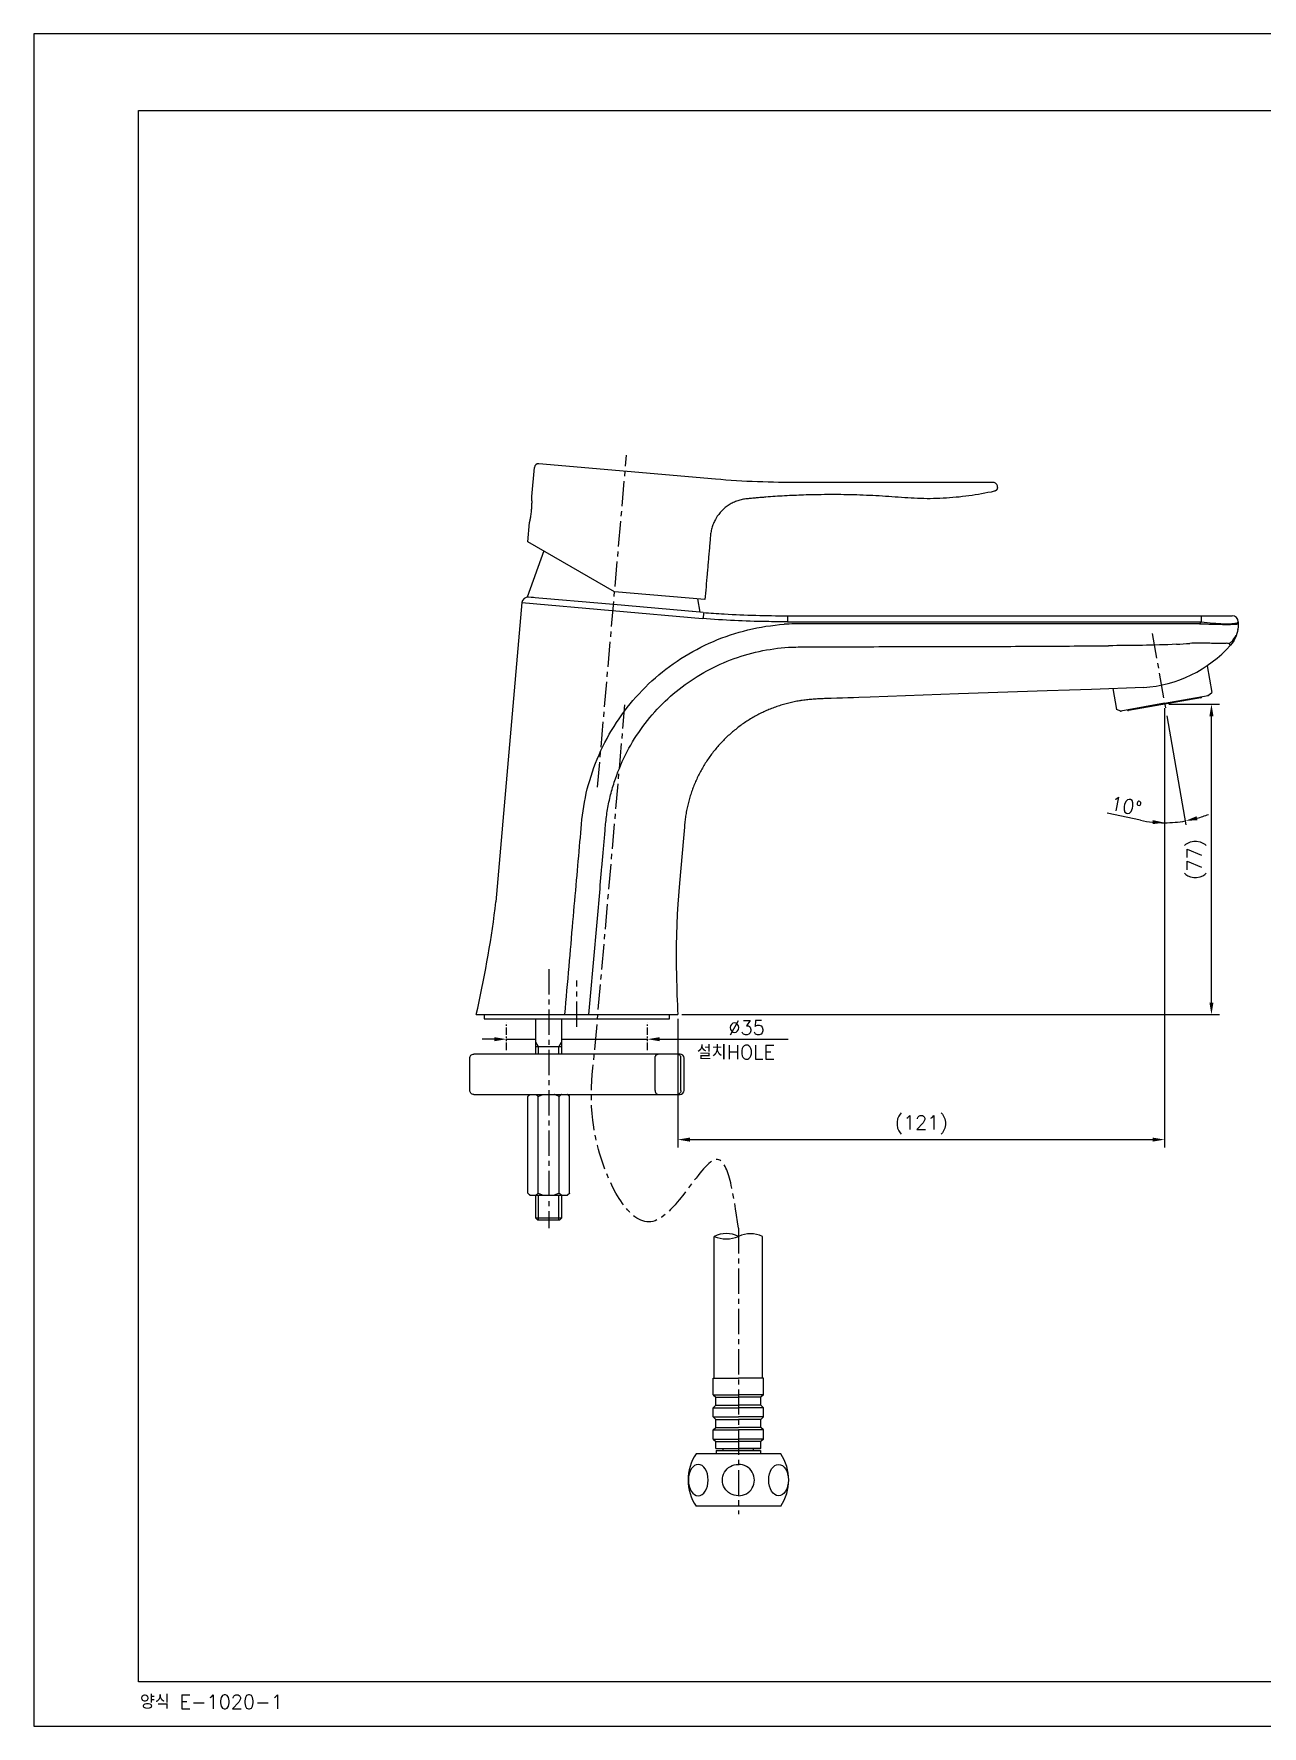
# Model space of a CAD drawing. Extents: x 22506 to 23100, y -2855 to -2435.
# Drawn here: x 22505.7 to 22810.5, y -2854.6 to -2434.6 of the extents above; entities that cross this region are included whole.
import ezdxf

# ---------------------------------------------------------------- set-up
doc = ezdxf.new("R2010")
doc.units = 0
doc.header["$LTSCALE"] = 5
doc.header["$MEASUREMENT"] = 0
doc.linetypes.add('CENTER', pattern=[2, 1.25, -0.25, 0.25, -0.25])
doc.linetypes.add('PHANTOM', pattern=[2.5, 1.25, -0.25, 0.25, -0.25, 0.25, -0.25])
doc.layers.get('0').update_dxf_attribs({"color": 2, "linetype": 'CONTINUOUS'})
doc.layers.get('Defpoints').update_dxf_attribs({"linetype": 'CONTINUOUS'})
for name, color, linetype in [('08_ALL_FEATURES', 7, 'CONTINUOUS'), ('CENTER', 1, 'CENTER'), ('CL', 1, 'CENTER'), ('D', 2, 'CONTINUOUS'), ('DWG', 7, 'CONTINUOUS'), ('PH', 3, 'PHANTOM'), ('TXT', 4, 'CONTINUOUS'), ('W', 7, 'CONTINUOUS')]:
    doc.layers.add(name, color=color, linetype=linetype)
doc.styles.add('GHS', font='romans', dxfattribs={"bigfont": 'ghs'})

msp = doc.modelspace()

# ---------------------------------------------------------------- linework, layer by layer
at = {"color": 7, "linetype": 'Continuous'}
for p, q in [((22636.62, -2678.97), (22636.62, -2687.77)), ((22633.46, -2687.77), (22614.9, -2687.77)), ((22666.05, -2687.77), (22633.46, -2687.77)), ((22613.86, -2696.77), (22613.86, -2688.77)), ((22667.05, -2696.77), (22667.05, -2688.77)), ((22614.9, -2697.77), (22633.46, -2697.77)), ((22633.46, -2697.77), (22666.05, -2697.77)), ((22636.62, -2722.77), (22636.62, -2728.47))]:
    msp.add_line(p, q, dxfattribs=at)
at = {"linetype": 'Continuous'}
msp.add_lwpolyline([(22505.72, -2854.55), (23099.72, -2854.55), (23099.72, -2434.55), (22505.72, -2434.55)], close=True, dxfattribs=at)
at = {"color": 7, "linetype": 'Continuous'}
for centre, start, end in [((22666.05, -2688.77), 0, 90), ((22666.05, -2696.77), 270, 0)]:
    msp.add_arc(centre, 1, start, end, dxfattribs=at)
at = {"color": 2, "linetype": 'Continuous'}
for centre, radius, start, end in [((22677.53, -2739.36), 7.04, 64.7743, 115.2257), ((22677.53, -2726.37), 7.27, 245.6201, 294.3799), ((22683.53, -2739.59), 7.25, 65.5583, 114.4417)]:
    msp.add_arc(centre, radius, start, end, dxfattribs=at)
at = {"color": 7, "linetype": 'Continuous'}
for points, knots in [([(22613.86, -2688.77), (22613.86, -2688.64), (22613.92, -2688.37), (22614.16, -2688.04), (22614.5, -2687.82), (22614.77, -2687.77), (22614.9, -2687.77)], [0, 0, 0, 0, 0.249892, 0.49984, 0.749881, 1, 1, 1, 1]), ([(22614.9, -2697.77), (22614.77, -2697.77), (22614.5, -2697.72), (22614.16, -2697.5), (22613.92, -2697.17), (22613.86, -2696.9), (22613.86, -2696.77)], [0, 0, 0, 0, 0.250116, 0.500154, 0.750104, 1, 1, 1, 1])]:
    msp.add_open_spline(points, degree=3, knots=knots, dxfattribs=at)
at = {"layer": '08_ALL_FEATURES', "color": 7, "linetype": 'Continuous'}
for p, q in [((22626.82, -2575.72), (22620.32, -2649.96)), ((22626.82, -2575.72), (22671.66, -2579.64)), ((22692.68, -2580.47), (22795.33, -2580.47)), ((22795.33, -2580.47), (22794.93, -2580.97)), ((22795.33, -2578.97), (22795.33, -2580.47)), ((22659.84, -2696.77), (22659.84, -2688.77)), ((22666.26, -2696.77), (22666.26, -2688.77))]:
    msp.add_line(p, q, dxfattribs=at)
at = {"layer": '08_ALL_FEATURES', "color": 6, "linetype": 'Continuous'}
msp.add_line((22804.44, -2582.45), (22804.45, -2582.39), dxfattribs=at)
at = {"layer": '08_ALL_FEATURES', "color": 7, "linetype": 'Continuous'}
for points in [[(22781.1, -2596.79), (22768.13, -2597.24), (22762.64, -2597.43), (22757.15, -2597.63), (22735.17, -2598.39), (22713.19, -2599.16), (22710.45, -2599.26), (22709.07, -2599.31), (22707.7, -2599.36), (22706.33, -2599.4), (22704.95, -2599.44), (22703.58, -2599.49), (22702.89, -2599.51), (22702.21, -2599.53), (22701.86, -2599.54), (22701.52, -2599.56), (22701.18, -2599.57), (22700.83, -2599.59), (22700.49, -2599.61), (22700.15, -2599.63), (22699.8, -2599.65), (22699.46, -2599.67), (22699.12, -2599.7), (22698.78, -2599.72), (22698.43, -2599.75), (22698.09, -2599.78), (22697.75, -2599.82), (22697.41, -2599.85), (22697.07, -2599.89), (22696.73, -2599.93), (22696.39, -2599.98), (22696.22, -2600.01), (22696.05, -2600.03), (22695.88, -2600.06), (22695.71, -2600.09), (22695.37, -2600.14), (22695.03, -2600.21), (22694.69, -2600.27), (22694.36, -2600.34), (22694.02, -2600.41), (22693.68, -2600.49), (22693.35, -2600.56), (22693.02, -2600.65), (22692.68, -2600.73), (22692.35, -2600.82), (22692.02, -2600.91), (22691.69, -2601), (22691.36, -2601.1), (22691.03, -2601.2), (22690.7, -2601.31), (22690.37, -2601.41), (22690.05, -2601.52), (22689.72, -2601.64), (22689.4, -2601.75), (22689.08, -2601.87), (22688.76, -2602), (22688.44, -2602.12), (22688.12, -2602.25), (22687.8, -2602.39), (22687.49, -2602.52), (22687.17, -2602.66), (22686.86, -2602.81), (22686.55, -2602.95), (22686.24, -2603.1), (22685.93, -2603.26), (22685.63, -2603.41), (22685.32, -2603.57), (22685.02, -2603.73), (22684.71, -2603.9), (22684.41, -2604.07), (22684.11, -2604.24), (22683.82, -2604.41), (22683.52, -2604.59), (22683.23, -2604.77), (22682.94, -2604.95), (22682.65, -2605.14), (22682.36, -2605.33), (22682.07, -2605.52), (22681.79, -2605.71), (22681.5, -2605.91), (22681.22, -2606.11), (22680.94, -2606.31), (22680.67, -2606.52), (22680.39, -2606.73), (22680.12, -2606.94), (22679.85, -2607.16), (22679.58, -2607.37), (22679.32, -2607.59), (22679.05, -2607.81), (22678.79, -2608.04), (22678.53, -2608.27), (22678.28, -2608.49), (22678.02, -2608.73), (22677.77, -2608.96), (22677.52, -2609.2), (22677.28, -2609.44), (22677.03, -2609.68), (22676.79, -2609.93), (22676.55, -2610.17), (22676.31, -2610.42), (22676.08, -2610.67), (22675.85, -2610.93), (22675.62, -2611.18), (22675.39, -2611.44), (22675.17, -2611.7), (22674.95, -2611.97), (22674.73, -2612.23), (22674.51, -2612.5), (22674.3, -2612.77), (22674.09, -2613.04), (22673.88, -2613.32), (22673.68, -2613.59), (22673.48, -2613.87), (22673.28, -2614.15), (22673.08, -2614.43), (22672.89, -2614.72), (22672.7, -2615), (22672.51, -2615.29), (22672.32, -2615.58), (22672.14, -2615.87), (22671.96, -2616.16), (22671.78, -2616.46), (22671.61, -2616.76), (22671.44, -2617.06), (22671.27, -2617.36), (22671.11, -2617.66), (22670.95, -2617.96), (22670.79, -2618.27), (22670.63, -2618.57), (22670.48, -2618.88), (22670.33, -2619.19), (22670.19, -2619.5), (22670.05, -2619.82), (22669.91, -2620.13), (22669.77, -2620.45), (22669.64, -2620.76), (22669.51, -2621.08), (22669.38, -2621.4), (22669.26, -2621.72), (22669.14, -2622.04), (22669.02, -2622.37), (22668.91, -2622.69), (22668.8, -2623.02), (22668.69, -2623.34), (22668.58, -2623.67), (22668.48, -2624), (22668.39, -2624.33), (22668.29, -2624.66), (22668.2, -2624.99), (22668.11, -2625.33), (22668.03, -2625.66), (22667.95, -2625.99), (22667.87, -2626.33), (22667.8, -2626.67), (22667.73, -2627), (22667.66, -2627.34), (22667.6, -2627.68), (22667.54, -2628.02), (22667.48, -2628.35), (22667.43, -2628.69), (22667.38, -2629.03), (22667.33, -2629.37), (22667.29, -2629.71), (22667.25, -2630.06), (22667.21, -2630.4), (22667.18, -2630.74), (22667.12, -2631.42), (22666.88, -2634.16), (22665.9, -2645.34)], [(22665.9, -2645.34), (22665.5, -2650.51), (22665.35, -2653.06), (22665.24, -2655.61), (22665.16, -2658.16), (22665.12, -2660.7), (22665.11, -2663.25), (22665.12, -2665.8), (22665.16, -2668.35)], [(22615.47, -2677.97), (22615.84, -2676.34), (22616.19, -2674.7), (22616.54, -2673.07), (22616.88, -2671.43), (22617.21, -2669.79), (22617.53, -2668.15), (22617.84, -2666.51), (22618.15, -2664.86), (22618.44, -2663.21), (22618.72, -2661.56), (22618.99, -2659.91), (22619.25, -2658.26), (22619.5, -2656.6), (22619.73, -2654.95), (22619.94, -2653.29), (22620.14, -2651.63), (22620.32, -2649.96)]]:
    msp.add_lwpolyline(points, dxfattribs=at)
for centre, radius, start, end in [((22782.29, -2456.54), 129.7, 273.048, 274.535), ((23003.1, -2661.77), 338, 181.1154, 182.7472)]:
    msp.add_arc(centre, radius, start, end, dxfattribs=at)
for points, knots in [([(22671.84, -2579.66), (22671.86, -2579.47), (22671.88, -2579.2), (22671.91, -2578.85), (22671.93, -2578.62), (22671.94, -2578.43), (22671.95, -2578.3), (22671.96, -2578.23), (22671.96, -2578.19), (22671.96, -2578.18), (22671.96, -2578.16), (22671.96, -2578.16)], [0, 0, 0, 0, 0.368021, 0.547046, 0.706974, 0.836531, 0.929639, 0.961228, 0.983088, 0.995804, 1, 1, 1, 1]), ([(22637.47, -2677.97), (22637.82, -2673.98), (22638.49, -2666.29), (22639.46, -2655.17), (22640.35, -2644.86), (22641.23, -2635.32), (22641.89, -2626.25), (22644.1, -2617.56), (22647.73, -2609.26), (22652.72, -2601.63), (22658.91, -2594.93), (22666.14, -2589.39), (22674.2, -2585.11), (22682.85, -2582.23), (22688.86, -2581.3), (22691.88, -2581.09)], [0, 0, 0, 0, 0.096685, 0.186319, 0.269442, 0.346488, 0.417594, 0.488593, 0.561714, 0.635234, 0.707864, 0.78073, 0.854111, 0.926991, 1, 1, 1, 1]), ([(22692.68, -2580.47), (22690.93, -2580.47), (22686.54, -2580.43), (22679.53, -2580.23), (22674.28, -2579.87), (22671.66, -2579.64)], [0, 0, 0, 0, 0.250283, 0.625356, 1, 1, 1, 1]), ([(22794.93, -2580.97), (22766.8, -2580.96), (22756.58, -2580.96), (22742.96, -2580.96), (22732.74, -2580.96), (22724.23, -2580.96), (22717.42, -2580.96), (22712.31, -2580.96), (22707.2, -2580.97), (22702.09, -2580.97), (22697.84, -2580.96), (22694.43, -2580.96), (22692.73, -2581.03), (22691.88, -2581.09)], [0, 0, 0, 0, 0.250003, 0.375004, 0.500005, 0.625006, 0.687505, 0.750005, 0.812506, 0.875008, 0.937504, 0.968755, 1, 1, 1, 1]), ([(22692.69, -2578.97), (22692.68, -2578.97), (22692.69, -2578.99), (22692.68, -2579), (22692.69, -2579.04), (22692.68, -2579.11), (22692.68, -2579.24), (22692.68, -2579.43), (22692.68, -2579.66), (22692.68, -2580.01), (22692.68, -2580.29), (22692.68, -2580.47)], [0, 0, 0, 0, 0.00411, 0.016797, 0.038643, 0.070223, 0.163326, 0.292889, 0.452833, 0.631886, 1, 1, 1, 1]), ([(22794.93, -2580.97), (22795.56, -2580.98), (22796.78, -2581.01), (22798.55, -2581.06), (22800.18, -2581.1), (22801.42, -2581.12), (22802.3, -2581.11), (22802.86, -2581.1), (22803.35, -2581.09), (22803.76, -2581.06), (22804.08, -2581.04), (22804.32, -2581.02), (22804.46, -2581), (22804.52, -2580.98), (22804.54, -2580.98), (22804.54, -2580.97)], [0, 0, 0, 0, 0.194316, 0.380886, 0.552384, 0.702969, 0.768777, 0.827455, 0.878426, 0.921134, 0.955032, 0.979586, 0.994507, 0.998364, 1, 1, 1, 1]), ([(22795.33, -2580.47), (22796.32, -2580.62), (22798.18, -2580.82), (22800.73, -2580.95), (22802.54, -2580.96), (22803.65, -2580.87), (22804.08, -2580.79), (22804.24, -2580.73)], [0, 0, 0, 0, 0.333102, 0.62724, 0.856546, 0.940207, 1, 1, 1, 1]), ([(22804.24, -2580.73), (22804.29, -2580.71), (22804.41, -2580.67), (22804.54, -2580.56), (22804.54, -2580.47)], [0, 0, 0, 0, 0.340594, 1, 1, 1, 1]), ([(22643.45, -2677.97), (22643.89, -2673.07), (22644.53, -2665.73), (22645.39, -2655.93), (22646.03, -2648.58), (22646.56, -2642.46), (22646.99, -2637.56), (22647.26, -2634.5), (22647.47, -2632.05), (22647.63, -2630.21), (22647.84, -2628.38), (22648.24, -2625.95), (22648.9, -2622.95), (22650.33, -2618.24), (22652.77, -2612.58), (22656.7, -2606.31), (22661.54, -2600.71), (22669.03, -2594.33), (22680.07, -2588.59), (22689.89, -2586.84), (22694.78, -2586.73)], [0, 0, 0, 0, 0.125159, 0.18774, 0.250322, 0.312901, 0.34419, 0.37548, 0.391125, 0.40677, 0.422416, 0.438059, 0.469341, 0.500625, 0.563143, 0.625662, 0.688177, 0.750682, 0.875333, 1, 1, 1, 1]), ([(22694.78, -2586.73), (22695.59, -2586.71), (22697.21, -2586.71), (22700.44, -2586.69), (22704.48, -2586.68), (22709.32, -2586.66), (22715.79, -2586.64), (22723.87, -2586.62), (22733.56, -2586.6), (22743.25, -2586.58), (22756.18, -2586.53), (22765.87, -2586.46), (22772.34, -2586.41)], [0, 0, 0, 0, 0.031245, 0.062497, 0.124998, 0.187496, 0.249997, 0.374998, 0.500004, 0.625011, 0.750012, 1, 1, 1, 1]), ([(22802.26, -2585.92), (22802.2, -2585.84), (22801.9, -2585.8), (22801.36, -2585.83), (22800.48, -2585.86), (22799.3, -2585.86), (22797.85, -2585.82), (22796.19, -2585.75), (22794.39, -2585.73), (22793.16, -2585.78), (22792.54, -2585.83)], [0, 0, 0, 0, 0.02799, 0.084215, 0.173477, 0.295931, 0.447985, 0.621166, 0.807447, 1, 1, 1, 1]), ([(22802.26, -2585.92), (22802.46, -2585.76), (22803.14, -2585.18), (22803.72, -2584.47), (22804, -2583.89)], [0, 0, 0, 0, 0.282654, 1, 1, 1, 1]), ([(22802.64, -2586.28), (22802.64, -2586.27), (22802.61, -2586.27), (22802.58, -2586.24), (22802.52, -2586.18), (22802.41, -2586.07), (22802.31, -2585.98), (22802.26, -2585.92)], [0, 0, 0, 0, 0.058223, 0.132108, 0.237091, 0.546042, 1, 1, 1, 1]), ([(22659.84, -2688.77), (22659.84, -2688.69), (22659.86, -2688.51), (22659.94, -2688.27), (22660.06, -2688.06), (22660.23, -2687.9), (22660.43, -2687.8), (22660.57, -2687.77), (22660.64, -2687.77)], [0, 0, 0, 0, 0.183752, 0.363208, 0.53497, 0.697394, 0.851275, 1, 1, 1, 1]), ([(22666.26, -2688.77), (22666.26, -2688.69), (22666.25, -2688.51), (22666.17, -2688.27), (22666.04, -2688.06), (22665.87, -2687.9), (22665.68, -2687.8), (22665.53, -2687.77), (22665.46, -2687.77)], [0, 0, 0, 0, 0.183752, 0.363208, 0.53497, 0.697394, 0.851275, 1, 1, 1, 1]), ([(22659.84, -2696.77), (22659.84, -2696.86), (22659.86, -2697.03), (22659.94, -2697.27), (22660.06, -2697.48), (22660.23, -2697.64), (22660.43, -2697.75), (22660.57, -2697.77), (22660.64, -2697.77)], [0, 0, 0, 0, 0.183752, 0.363208, 0.53497, 0.697394, 0.851275, 1, 1, 1, 1]), ([(22666.26, -2696.77), (22666.26, -2696.86), (22666.25, -2697.03), (22666.17, -2697.27), (22666.04, -2697.48), (22665.87, -2697.64), (22665.68, -2697.75), (22665.53, -2697.77), (22665.46, -2697.77)], [0, 0, 0, 0, 0.183752, 0.363208, 0.53497, 0.697394, 0.851275, 1, 1, 1, 1])]:
    msp.add_open_spline(points, degree=3, knots=knots, dxfattribs=at)
msp.add_open_spline([(22789.18, -2586.05), (22783.57, -2586.35), (22777.95, -2586.36), (22772.34, -2586.41)], degree=3, dxfattribs=at)
at = {"layer": 'CENTER'}
msp.add_line((22640.46, -2680.97), (22640.46, -2669.47), dxfattribs=at)
at = {"layer": 'CL'}
for p, q in [((22645.58, -2621.52), (22652.79, -2539.08)), ((22783.2, -2583.37), (22786.64, -2602.87)), ((22633.46, -2666.72), (22633.46, -2730.97)), ((22680.53, -2730.99), (22680.53, -2801.97))]:
    msp.add_line(p, q, dxfattribs=at)
msp.add_open_spline([(22680.53, -2730.99), (22679.3, -2722.34), (22676.57, -2703.06), (22659.23, -2740.61), (22642.39, -2709.21), (22643.99, -2694.81), (22644.9, -2686.66), (22644.9, -2686.66), (22644.9, -2686.66), (22644.9, -2686.66)], degree=3, knots=[0, 0, 0, 0, 17.919635, 39.970491, 60.517366, 87.223582, 87.223582, 87.223582, 87.224797, 87.224797, 87.224797, 87.224797], dxfattribs=at)
at = {"layer": 'D'}
for p, q in [((22786.29, -2601.9), (22786.29, -2710.98)), ((22786.81, -2603.85), (22791.58, -2630.87)), ((22787.29, -2600.9), (22799.9, -2600.9)), ((22797.9, -2674.97), (22797.9, -2603.9)), ((22780.32, -2629.72), (22772, -2628)), ((22665.48, -2678.97), (22665.48, -2710.98)), ((22666.48, -2677.97), (22799.9, -2677.97)), ((22619.97, -2684.06), (22616.97, -2684.06)), ((22622.97, -2684.06), (22630.3, -2684.06)), ((22630.96, -2685.97), (22630.3, -2684.83)), ((22630.96, -2687.77), (22630.96, -2685.97)), ((22635.96, -2685.97), (22636.62, -2684.83)), ((22635.96, -2687.77), (22635.96, -2685.97)), ((22636.62, -2684.06), (22657.97, -2684.06)), ((22660.47, -2684.06), (22692.87, -2684.06)), ((22668.48, -2708.98), (22783.29, -2708.98)), ((22630.96, -2728.97), (22630.96, -2722.77)), ((22635.96, -2728.97), (22635.96, -2722.77))]:
    msp.add_line(p, q, dxfattribs=at)
for start, end in [(285.8421, 291.6841), (258.3006, 270), (258.3159, 264.1579), (270, 280)]:
    msp.add_arc((22786.29, -2600.9), 29.44, start, end, dxfattribs=at)
for p in [(22797.09, -2598.79), (22775.42, -2602.61)]:
    msp.add_point(p, dxfattribs=at)
for points in [[(22797.4, -2603.9), (22798.4, -2603.9), (22797.9, -2600.9)], [(22794.44, -2629.7), (22794.21, -2628.73), (22791.4, -2629.89)], [(22783.32, -2629.68), (22783.27, -2630.68), (22786.29, -2630.33)], [(22797.4, -2674.97), (22798.4, -2674.97), (22797.9, -2677.97)], [(22619.97, -2683.56), (22619.97, -2684.56), (22622.97, -2684.06)], [(22660.97, -2683.56), (22660.97, -2684.56), (22657.97, -2684.06)], [(22668.48, -2708.48), (22668.48, -2709.48), (22665.48, -2708.98)], [(22783.29, -2708.48), (22783.29, -2709.48), (22786.29, -2708.98)]]:
    msp.add_solid(points, dxfattribs=at)
at = {"layer": 'Defpoints', "color": 0, "linetype": 'ByBlock'}
for p in [(22796.15, -2598.96), (22774.34, -2602.22), (22774.34, -2602.22), (22775.42, -2602.61), (22775.42, -2602.61), (22775.42, -2602.61), (22775.42, -2602.61), (22775.42, -2602.61), (22776.36, -2602.45)]:
    msp.add_point(p, dxfattribs=at)
at = {"layer": 'DWG', "color": 7, "linetype": 'Continuous'}
for p, q in [((22629.28, -2549.38), (22629.91, -2542.16)), ((22674.81, -2545.08), (22630.99, -2541.25)), ((22628.3, -2560.6), (22628.71, -2555.85)), ((22649.82, -2573.02), (22628.3, -2560.6)), ((22672.21, -2574.97), (22649.82, -2573.01))]:
    msp.add_line(p, q, dxfattribs=at)
at = {"layer": 'DWG'}
for p, q in [((22632.28, -2562.9), (22628.13, -2574.33)), ((22649.54, -2576.2), (22628.13, -2574.33)), ((22670.96, -2578.08), (22649.54, -2576.2)), ((22670.39, -2574.81), (22670.96, -2578.08)), ((22796.8, -2591.38), (22797.97, -2598.05)), ((22773.43, -2597.06), (22774.34, -2602.22)), ((22795.3, -2599.31), (22777.28, -2602.49)), ((22786.26, -2600.7), (22797.09, -2598.79)), ((22797.09, -2598.79), (22797.97, -2598.05)), ((22775.42, -2602.61), (22774.34, -2602.22)), ((22786.26, -2600.7), (22775.42, -2602.61)), ((22630.3, -2687.77), (22630.3, -2678.97)), ((22636.62, -2685.97), (22630.3, -2685.97)), ((22628.26, -2698.27), (22628.76, -2697.77)), ((22628.26, -2722.27), (22628.26, -2698.27)), ((22628.76, -2697.77), (22638.15, -2697.77)), ((22630.86, -2722.27), (22630.86, -2698.27)), ((22636.06, -2722.27), (22636.06, -2698.27)), ((22638.65, -2698.27), (22638.15, -2697.77)), ((22638.65, -2722.27), (22638.65, -2698.27)), ((22628.76, -2722.77), (22628.26, -2722.27)), ((22628.76, -2722.77), (22638.15, -2722.77)), ((22630.3, -2728.47), (22630.3, -2722.77)), ((22638.15, -2722.77), (22638.65, -2722.27)), ((22630.8, -2728.97), (22630.3, -2728.47)), ((22636.62, -2728.47), (22630.3, -2728.47)), ((22636.12, -2728.97), (22630.8, -2728.97)), ((22636.12, -2728.97), (22636.62, -2728.47)), ((22674.53, -2768.17), (22674.53, -2732.99)), ((22686.53, -2768.17), (22686.53, -2732.99)), ((22674.28, -2768.17), (22680.53, -2768.17)), ((22674.28, -2772.29), (22674.28, -2768.17)), ((22686.78, -2768.17), (22680.53, -2768.17)), ((22686.78, -2772.29), (22686.78, -2768.17)), ((22674.28, -2772.29), (22680.53, -2772.29)), ((22674.28, -2772.29), (22674.93, -2772.94)), ((22674.28, -2775.55), (22674.93, -2774.9)), ((22674.28, -2775.55), (22680.53, -2775.55)), ((22674.28, -2777.79), (22674.28, -2775.55)), ((22674.91, -2772.92), (22680.53, -2772.92)), ((22674.93, -2774.9), (22674.93, -2772.94)), ((22674.93, -2774.9), (22680.53, -2774.9)), ((22686.78, -2772.29), (22680.53, -2772.29)), ((22686.14, -2772.92), (22680.53, -2772.92)), ((22686.13, -2774.9), (22680.53, -2774.9)), ((22686.78, -2775.55), (22680.53, -2775.55)), ((22686.78, -2772.29), (22686.13, -2772.94)), ((22686.13, -2774.9), (22686.13, -2772.94)), ((22686.78, -2775.55), (22686.13, -2774.9)), ((22686.78, -2777.79), (22686.78, -2775.55)), ((22674.28, -2777.79), (22680.53, -2777.79)), ((22674.28, -2777.79), (22674.93, -2778.44)), ((22674.93, -2778.44), (22680.53, -2778.44)), ((22674.93, -2780.4), (22674.93, -2778.44)), ((22686.78, -2777.79), (22680.53, -2777.79)), ((22686.13, -2778.44), (22680.53, -2778.44)), ((22686.78, -2777.79), (22686.13, -2778.44)), ((22686.13, -2780.4), (22686.13, -2778.44)), ((22674.28, -2781.05), (22674.93, -2780.4)), ((22674.28, -2781.05), (22680.53, -2781.05)), ((22674.28, -2783.29), (22674.28, -2781.05)), ((22674.28, -2783.29), (22680.53, -2783.29)), ((22674.28, -2783.29), (22674.93, -2783.94)), ((22674.93, -2780.4), (22680.53, -2780.4)), ((22674.93, -2783.94), (22680.53, -2783.94)), ((22674.93, -2785.67), (22674.93, -2783.94)), ((22686.13, -2780.4), (22680.53, -2780.4)), ((22686.78, -2781.05), (22680.53, -2781.05)), ((22686.78, -2783.29), (22680.53, -2783.29)), ((22686.13, -2783.94), (22680.53, -2783.94)), ((22686.78, -2781.05), (22686.13, -2780.4)), ((22686.78, -2783.29), (22686.13, -2783.94)), ((22686.13, -2785.67), (22686.13, -2783.94)), ((22686.78, -2783.29), (22686.78, -2781.05)), ((22691.03, -2786.97), (22670.03, -2786.97)), ((22674.93, -2785.67), (22680.53, -2785.67)), ((22675.03, -2786.17), (22675.03, -2786.97)), ((22676.78, -2786.17), (22676.78, -2785.67)), ((22686.13, -2785.67), (22680.53, -2785.67)), ((22686.03, -2786.17), (22680.53, -2786.17)), ((22684.28, -2786.17), (22684.28, -2785.67)), ((22686.03, -2786.17), (22686.03, -2786.97)), ((22691.03, -2799.97), (22670.03, -2799.97))]:
    msp.add_line(p, q, dxfattribs=at)
at = {"layer": 'DWG', "linetype": 'Continuous'}
for p, q in [((22628.09, -2574.37), (22628.09, -2574.37)), ((22629.67, -2574.46), (22628.44, -2574.36)), ((22671.78, -2578.15), (22669.22, -2577.92)), ((22692.69, -2578.97), (22803.04, -2578.97)), ((22804.54, -2580.47), (22804.54, -2580.96)), ((22615.47, -2677.97), (22640.46, -2677.97)), ((22617.46, -2677.97), (22617.46, -2678.97)), ((22617.46, -2678.97), (22663.46, -2678.97)), ((22640.46, -2677.97), (22665.48, -2677.97)), ((22663.46, -2678.97), (22663.46, -2677.97))]:
    msp.add_line(p, q, dxfattribs=at)
at = {"layer": 'DWG', "color": 7, "linetype": 'Continuous'}
msp.add_lwpolyline([(22744.8, -2547.11), (22744.8, -2546.91, 0.414214), (22743.8, -2545.91), (22695.74, -2545.91)], format="xyb", dxfattribs=at)
at = {"layer": 'DWG', "linetype": 'Continuous'}
msp.add_lwpolyline([(22804.54, -2581.1), (22804.54, -2581.12), (22804.54, -2580.96)], dxfattribs=at)
at = {"layer": 'DWG'}
for points in [[(22628.26, -2698.27), (22628.34, -2698.2), (22628.41, -2698.13), (22628.48, -2698.07), (22628.55, -2698.01), (22628.62, -2697.95), (22628.69, -2697.9), (22628.76, -2697.86), (22628.82, -2697.81), (22628.89, -2697.77)], [(22630.23, -2697.77), (22630.3, -2697.81), (22630.37, -2697.86), (22630.43, -2697.9), (22630.5, -2697.95), (22630.57, -2698.01), (22630.64, -2698.07), (22630.71, -2698.13), (22630.79, -2698.2), (22630.86, -2698.27)], [(22630.86, -2698.27), (22631.01, -2698.2), (22631.15, -2698.13), (22631.3, -2698.07), (22631.44, -2698.01), (22631.58, -2697.95), (22631.71, -2697.9), (22631.85, -2697.86), (22631.98, -2697.81), (22632.11, -2697.77)], [(22636.06, -2698.27), (22635.91, -2698.2), (22635.76, -2698.13), (22635.62, -2698.07), (22635.48, -2698.01), (22635.34, -2697.95), (22635.2, -2697.9), (22635.07, -2697.86), (22634.93, -2697.81), (22634.8, -2697.77)], [(22636.68, -2697.77), (22636.62, -2697.81), (22636.55, -2697.86), (22636.48, -2697.9), (22636.41, -2697.95), (22636.34, -2698.01), (22636.27, -2698.07), (22636.2, -2698.13), (22636.13, -2698.2), (22636.06, -2698.27)], [(22638.65, -2698.27), (22638.58, -2698.2), (22638.51, -2698.13), (22638.44, -2698.07), (22638.37, -2698.01), (22638.3, -2697.95), (22638.23, -2697.9), (22638.16, -2697.86), (22638.09, -2697.81), (22638.03, -2697.77)], [(22628.26, -2722.27), (22628.34, -2722.34), (22628.41, -2722.41), (22628.48, -2722.48), (22628.55, -2722.54), (22628.62, -2722.59), (22628.69, -2722.64), (22628.76, -2722.69), (22628.82, -2722.73), (22628.89, -2722.77)], [(22630.23, -2722.77), (22630.3, -2722.73), (22630.37, -2722.69), (22630.43, -2722.64), (22630.5, -2722.59), (22630.57, -2722.53), (22630.64, -2722.48), (22630.71, -2722.41), (22630.79, -2722.34), (22630.86, -2722.27)], [(22630.86, -2722.27), (22631.01, -2722.34), (22631.15, -2722.41), (22631.3, -2722.48), (22631.44, -2722.54), (22631.58, -2722.59), (22631.71, -2722.64), (22631.85, -2722.69), (22631.98, -2722.73), (22632.11, -2722.77)], [(22636.06, -2722.27), (22635.91, -2722.34), (22635.76, -2722.41), (22635.62, -2722.48), (22635.48, -2722.54), (22635.34, -2722.59), (22635.2, -2722.64), (22635.07, -2722.69), (22634.93, -2722.73), (22634.8, -2722.77)], [(22636.68, -2722.77), (22636.62, -2722.73), (22636.55, -2722.69), (22636.48, -2722.64), (22636.41, -2722.59), (22636.34, -2722.53), (22636.27, -2722.48), (22636.2, -2722.41), (22636.13, -2722.34), (22636.06, -2722.27)], [(22638.65, -2722.27), (22638.58, -2722.34), (22638.51, -2722.41), (22638.44, -2722.48), (22638.37, -2722.54), (22638.3, -2722.59), (22638.23, -2722.64), (22638.16, -2722.69), (22638.09, -2722.73), (22638.03, -2722.77)]]:
    msp.add_lwpolyline(points, dxfattribs=at)
at = {"layer": 'DWG', "color": 7, "linetype": 'Continuous'}
msp.add_arc((22630.91, -2542.24), 1, 84.9986, 174.9974, dxfattribs=at)
at = {"layer": 'DWG', "linetype": 'Continuous'}
for centre, radius, start, end in [((22628.31, -2575.85), 1.5, 84.9917, 174.9916), ((22803.04, -2580.47), 1.5, 0, 90), ((22778.92, -2564.99), 31.87, 273.9079, 318.0773)]:
    msp.add_arc(centre, radius, start, end, dxfattribs=at)
at = {"layer": 'DWG'}
for centre, radius, start, end in [((22795.26, -2599.06), 0.25, 280, 358.463), ((22777.24, -2602.24), 0.25, 201.537, 280), ((22679.59, -2793.47), 11.56, 145.7945, 214.2055), ((22681.46, -2793.47), 11.56, 325.7945, 34.2055)]:
    msp.add_arc(centre, radius, start, end, dxfattribs=at)
at = {"layer": 'DWG', "extrusion": (0, 0, -1)}
msp.add_ellipse((22670.57, -2793.48), major_axis=(0, 3.9), ratio=0.627612, dxfattribs=at)
msp.add_ellipse((22680.53, -2793.48), major_axis=(-3.98, 0), ratio=0.980057, start_param=4.712389, end_param=7.853982, dxfattribs=at)
at = {"layer": 'DWG'}
msp.add_ellipse((22680.53, -2793.48), major_axis=(3.98, 0), ratio=0.980057, start_param=4.712389, end_param=7.853982, dxfattribs=at)
msp.add_ellipse((22690.49, -2793.48), major_axis=(0, 3.9), ratio=0.627612, dxfattribs=at)
at = {"layer": 'DWG', "color": 7, "linetype": 'Continuous'}
for points, knots in [([(22695.74, -2545.91), (22688.76, -2545.91), (22681.77, -2545.69), (22674.82, -2545.08), (22674.81, -2545.08)], [0, 0, 0, 0, 0.999273, 1, 1, 1, 1]), ([(22629.23, -2552.64), (22629.25, -2552.43), (22629.28, -2552.01), (22629.31, -2551.41), (22629.32, -2550.85), (22629.32, -2550.43), (22629.31, -2550.13), (22629.3, -2549.94), (22629.3, -2549.77), (22629.29, -2549.64), (22629.29, -2549.54), (22629.28, -2549.48), (22629.28, -2549.44), (22629.28, -2549.42), (22629.28, -2549.4), (22629.28, -2549.39), (22629.28, -2549.38), (22629.28, -2549.38)], [0, 0, 0, 0, 0.194602, 0.381873, 0.554411, 0.705874, 0.771841, 0.830441, 0.88109, 0.92327, 0.956572, 0.969768, 0.980605, 0.989064, 0.995129, 0.99878, 1, 1, 1, 1]), ([(22744.02, -2548.09), (22741.94, -2548.55), (22738.78, -2549.11), (22734.54, -2549.6), (22731.35, -2549.84), (22728.15, -2549.94), (22724.96, -2549.89), (22721.79, -2549.69), (22718.62, -2549.44), (22715.45, -2549.23), (22712.27, -2549.08), (22709.1, -2548.97), (22705.93, -2548.91), (22702.7, -2548.9), (22699.62, -2548.94), (22696.81, -2549.01), (22694.35, -2549.11), (22692, -2549.22), (22689.66, -2549.36), (22687.7, -2549.5), (22686.14, -2549.63), (22684.97, -2549.73), (22684, -2549.82), (22683.22, -2549.89), (22682.64, -2549.95), (22682.05, -2550.02), (22681.28, -2550.16), (22680.34, -2550.42), (22679.25, -2550.86), (22677.88, -2551.62), (22676.34, -2552.86), (22675.14, -2554.43), (22674.42, -2555.82), (22674.07, -2556.74), (22673.86, -2557.49), (22673.73, -2558.06), (22673.64, -2558.64), (22673.59, -2559.24), (22673.53, -2559.93), (22673.46, -2560.69), (22673.39, -2561.5), (22673.3, -2562.56), (22673.18, -2563.87), (22673.04, -2565.46), (22672.91, -2567.04), (22672.72, -2569.16), (22672.49, -2571.8), (22672.31, -2573.91), (22672.21, -2574.97)], [0, 0, 0, 0, 0.069908, 0.104924, 0.139972, 0.174965, 0.209815, 0.244527, 0.279268, 0.314008, 0.348741, 0.38366, 0.418106, 0.452785, 0.48968, 0.519179, 0.544887, 0.570572, 0.596251, 0.621921, 0.634764, 0.647606, 0.660444, 0.666864, 0.673285, 0.679697, 0.686115, 0.698951, 0.711787, 0.724622, 0.750247, 0.775871, 0.788733, 0.801564, 0.807984, 0.814384, 0.820859, 0.827063, 0.834356, 0.843325, 0.852263, 0.860852, 0.878245, 0.895633, 0.91303, 0.930423, 0.965212, 1, 1, 1, 1]), ([(22628.71, -2555.85), (22628.71, -2555.85), (22628.72, -2555.85), (22628.72, -2555.84), (22628.72, -2555.82), (22628.73, -2555.79), (22628.74, -2555.75), (22628.75, -2555.69), (22628.77, -2555.6), (22628.8, -2555.47), (22628.83, -2555.31), (22628.87, -2555.12), (22628.93, -2554.82), (22629.01, -2554.41), (22629.09, -2553.86), (22629.17, -2553.26), (22629.21, -2552.85), (22629.23, -2552.64)], [0, 0, 0, 0, 0.00122, 0.004871, 0.010936, 0.019395, 0.030232, 0.043427, 0.076727, 0.118907, 0.169555, 0.228156, 0.294123, 0.445586, 0.618125, 0.805397, 1, 1, 1, 1])]:
    msp.add_open_spline(points, degree=3, knots=knots, dxfattribs=at)
msp.add_rational_spline([(22744.8, -2547.11), (22744.8, -2547.37), (22744.7, -2547.62), (22744.52, -2547.81), (22744.43, -2547.9), (22744.33, -2547.97), (22744.21, -2548.02), (22744.15, -2548.05), (22744.08, -2548.07), (22744.02, -2548.09)], [1, 0.951203969078, 0.951203969078, 1, 1, 1, 1, 0.996450515527, 0.996450515527, 1], degree=3, knots=[0, 0, 0, 0, 0.76996, 0.76996, 0.76996, 1.76996, 1.76996, 1.76996, 1.976434, 1.976434, 1.976434, 1.976434], dxfattribs=at)
at = {"layer": 'DWG', "linetype": 'Continuous'}
for points, knots in [([(22671.78, -2578.15), (22673.51, -2578.3), (22677.86, -2578.62), (22684.84, -2578.9), (22690.07, -2578.97), (22692.69, -2578.97)], [0, 0, 0, 0, 0.25, 0.625, 1, 1, 1, 1]), ([(22804.54, -2580.96), (22804.54, -2581.22), (22804.5, -2582.22), (22804.31, -2583.22), (22804.05, -2583.92)], [0, 0, 0, 0, 0.259275, 1, 1, 1, 1]), ([(22804.05, -2583.92), (22803.98, -2584.13), (22803.63, -2584.99), (22803.1, -2585.77), (22802.64, -2586.28)], [0, 0, 0, 0, 0.247268, 1, 1, 1, 1])]:
    msp.add_open_spline(points, degree=3, knots=knots, dxfattribs=at)
at = {"layer": 'PH', "ltscale": 0.3}
for p, q in [((22622.97, -2686.77), (22622.97, -2679.97)), ((22657.97, -2686.77), (22657.97, -2679.97))]:
    msp.add_line(p, q, dxfattribs=at)
at = {"layer": 'TXT', "color": 4}
msp.add_lwpolyline([(22531.72, -2453.55), (23085.72, -2453.55), (23085.72, -2843.55), (22531.72, -2843.55)], close=True, dxfattribs=at)
at = {"layer": 'W', "color": 1, "linetype": 'CENTER'}
msp.add_line((22644.9, -2686.66), (22652.39, -2601.08), dxfattribs=at)
at = {"layer": 'W'}
msp.add_line((22675.03, -2786.17), (22686.03, -2786.17), dxfattribs=at)

# ---------------------------------------------------------------- texts
at = {"color": 7, "style": 'GHS'}
msp.add_text('양식 E-1020-1', height=3.5, dxfattribs=at).set_placement((22532.04, -2850.26))
at = {"layer": 'D', "char_height": 3.5, "attachment_point": 5, "style": 'GHS'}
for s, insert, rotation in [('\\A1;10%%d', (22776.72, -2626.17), 348.3006), ('\\A1;(77)', (22794.23, -2639.44), 90)]:
    msp.add_mtext(s, dxfattribs=dict(at, insert=insert, rotation=rotation))
for s, insert in [('%%C35', (22682.55, -2681.2)), ('\\A1;설치HOLE', (22679.9, -2687.28)), ('\\A1;(121)', (22725.89, -2705.31))]:
    msp.add_mtext(s, dxfattribs=dict(at, insert=insert))

doc.saveas('drawing.dxf')
